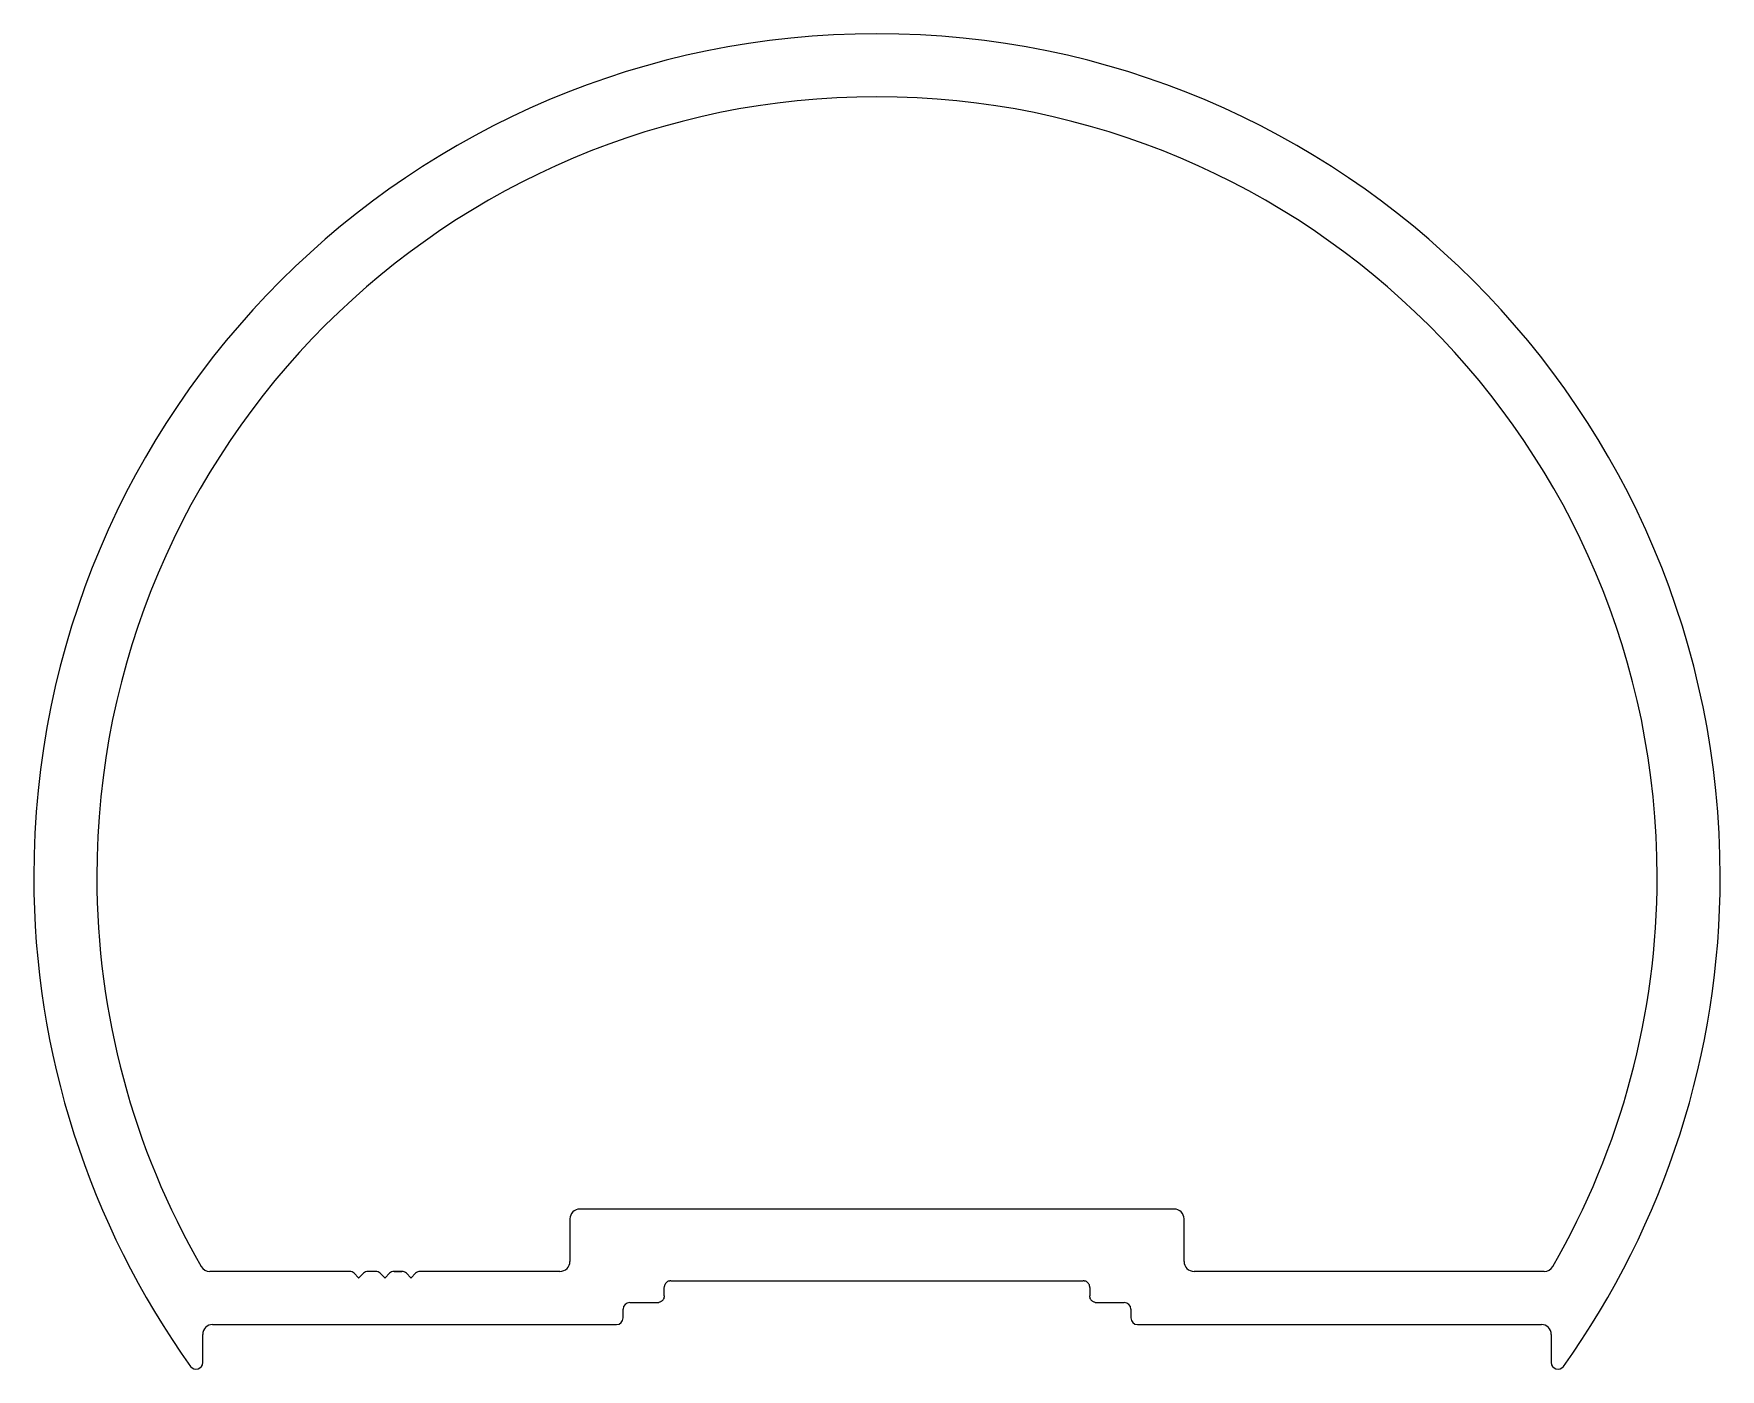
# Model space of a CAD drawing. Header units: inches. Extents: x -31.7 to 32.8, y -0.2 to 50.9.
import ezdxf

# ---------------------------------------------------------------- set-up
doc = ezdxf.new("R2010")
doc.units = ezdxf.units.IN
doc.header["$MEASUREMENT"] = 0

msp = doc.modelspace()

# ---------------------------------------------------------------- linework, layer by layer
at = {"color": 7}
for p, q in [((0.571, 5.904), (-10.795, 5.904)), ((11.937, 5.904), (0.571, 5.904)), ((-11.176, 5.523), (-11.176, 3.898)), ((12.318, 3.898), (12.318, 5.523)), ((-19.609, 3.517), (-24.954, 3.517)), ((-19.609, 3.517), (-19.609, 3.517)), ((-19.609, 3.517), (-19.609, 3.517)), ((-19.609, 3.517), (-19.609, 3.517)), ((-19.609, 3.517), (-19.609, 3.517)), ((-19.609, 3.517), (-19.609, 3.517)), ((-19.261, 3.273), (-19.432, 3.444)), ((-19.079, 3.444), (-19.25, 3.273)), ((-18.609, 3.517), (-18.902, 3.517)), ((-18.261, 3.273), (-18.432, 3.444)), ((-18.079, 3.444), (-18.25, 3.273)), ((-17.609, 3.517), (-17.902, 3.517)), ((-17.902, 3.517), (-17.609, 3.517)), ((-17.609, 3.517), (-17.902, 3.517)), ((-17.902, 3.517), (-17.609, 3.517)), ((-17.609, 3.517), (-17.902, 3.517)), ((-17.902, 3.517), (-17.902, 3.517)), ((-17.261, 3.273), (-17.432, 3.444)), ((-17.079, 3.444), (-17.25, 3.273)), ((-11.557, 3.517), (-16.902, 3.517)), ((-16.902, 3.517), (-16.902, 3.517)), ((-16.902, 3.517), (-16.902, 3.517)), ((-16.902, 3.517), (-16.902, 3.517)), ((26.096, 3.517), (12.699, 3.517))]:
    msp.add_line(p, q, dxfattribs=at)
at = {"color": 7, "linetype": 'Continuous'}
for p, q in [((-7.565, 2.58), (-7.565, 2.907)), ((-7.311, 3.161), (0.571, 3.161)), ((0.571, 3.161), (8.453, 3.161)), ((8.707, 2.907), (8.707, 2.58)), ((-9.143, 1.738), (-9.143, 2.072)), ((-8.889, 2.326), (-7.819, 2.326)), ((8.961, 2.326), (10.031, 2.326)), ((10.285, 2.072), (10.285, 1.738)), ((-24.845, 1.484), (-9.397, 1.484)), ((10.539, 1.484), (25.987, 1.484)), ((-25.226, 0.026), (-25.226, 1.103)), ((26.368, 1.103), (26.368, 0.026)), ((-25.226, 0.026), (-25.226, 0.026))]:
    msp.add_line(p, q, dxfattribs=at)
for centre, radius, start, end in [((0.571, 18.62), 32.26, 90, 180), ((0.571, 18.62), 32.26, 360, 90), ((0.571, 18.62), 32.26, 180, 215.51827), ((0.571, 18.62), 32.26, 324.48173, 0), ((-7.815, 2.951), 0.254, 350, 360), ((-7.311, 2.907), 0.254, 160, 170), ((-7.769, 3.121), 0.254, 330, 340), ((-7.311, 2.907), 0.254, 140, 150), ((-7.669, 3.265), 0.254, 310, 320), ((-7.601, 3.321), 0.254, 300, 310), ((-7.311, 2.907), 0.254, 110, 120), ((-7.442, 3.396), 0.254, 280, 290), ((-7.311, 2.907), 0.254, 90, 100), ((8.453, 2.907), 0.254, 80, 90), ((8.584, 3.396), 0.254, 250, 260), ((8.453, 2.907), 0.254, 60, 70), ((8.743, 3.321), 0.254, 230, 240), ((8.811, 3.265), 0.254, 220, 230), ((8.453, 2.907), 0.254, 30, 40), ((8.912, 3.121), 0.254, 200, 210), ((8.453, 2.907), 0.254, 10, 20), ((8.957, 2.951), 0.254, 180, 190), ((-8.889, 2.072), 0.254, 90, 180), ((-7.819, 2.58), 0.254, 270, 280), ((-7.688, 2.091), 0.254, 100, 110), ((-7.605, 2.121), 0.254, 110, 120), ((-7.529, 2.166), 0.254, 120, 130), ((-7.819, 2.58), 0.254, 310, 320), ((-7.819, 2.58), 0.254, 320, 330), ((-7.36, 2.366), 0.254, 150, 160), ((-7.819, 2.58), 0.254, 340, 350), ((-7.315, 2.536), 0.254, 170, 180), ((8.457, 2.536), 0.254, 0, 10), ((8.961, 2.58), 0.254, 190, 200), ((8.502, 2.366), 0.254, 20, 30), ((8.961, 2.58), 0.254, 210, 220), ((8.961, 2.58), 0.254, 220, 230), ((8.671, 2.166), 0.254, 50, 60), ((8.747, 2.121), 0.254, 60, 70), ((8.83, 2.091), 0.254, 70, 80), ((8.961, 2.58), 0.254, 260, 270), ((10.031, 2.072), 0.254, 0, 90), ((-24.845, 1.103), 0.381, 90, 180), ((-9.397, 1.738), 0.254, 270, 0), ((10.539, 1.738), 0.254, 180, 270), ((25.987, 1.103), 0.381, 0, 90), ((-25.48, 0.026), 0.254, 215.51827, 0), ((26.622, 0.026), 0.254, 180, 324.48173)]:
    msp.add_arc(centre, radius, start, end, dxfattribs=at)
at = {"color": 7}
for centre, radius, start, end in [((0.571, 18.62), 29.847, 90, 180), ((0.571, 18.62), 29.847, 360, 90), ((0.571, 18.62), 29.847, 180, 209.97448), ((0.571, 18.62), 29.847, 330.02552, 360), ((-10.795, 5.523), 0.381, 90, 180), ((11.937, 5.523), 0.381, 360, 90), ((-11.557, 3.898), 0.381, 270, 360), ((12.699, 3.898), 0.381, 180, 270), ((-24.954, 3.898), 0.381, 209.97448, 270), ((-19.609, 3.267), 0.25, 45, 90), ((-19.256, 3.279), 0.008, 225, 315), ((-18.902, 3.267), 0.25, 90, 135), ((-18.609, 3.267), 0.25, 45, 90), ((-18.256, 3.279), 0.008, 225, 315), ((-17.902, 3.267), 0.25, 90, 135), ((-17.609, 3.267), 0.25, 45, 90), ((-17.256, 3.279), 0.008, 225, 315), ((-16.902, 3.267), 0.25, 90, 135), ((26.096, 3.898), 0.381, 270, 330.02552)]:
    msp.add_arc(centre, radius, start, end, dxfattribs=at)

doc.saveas('drawing.dxf')
